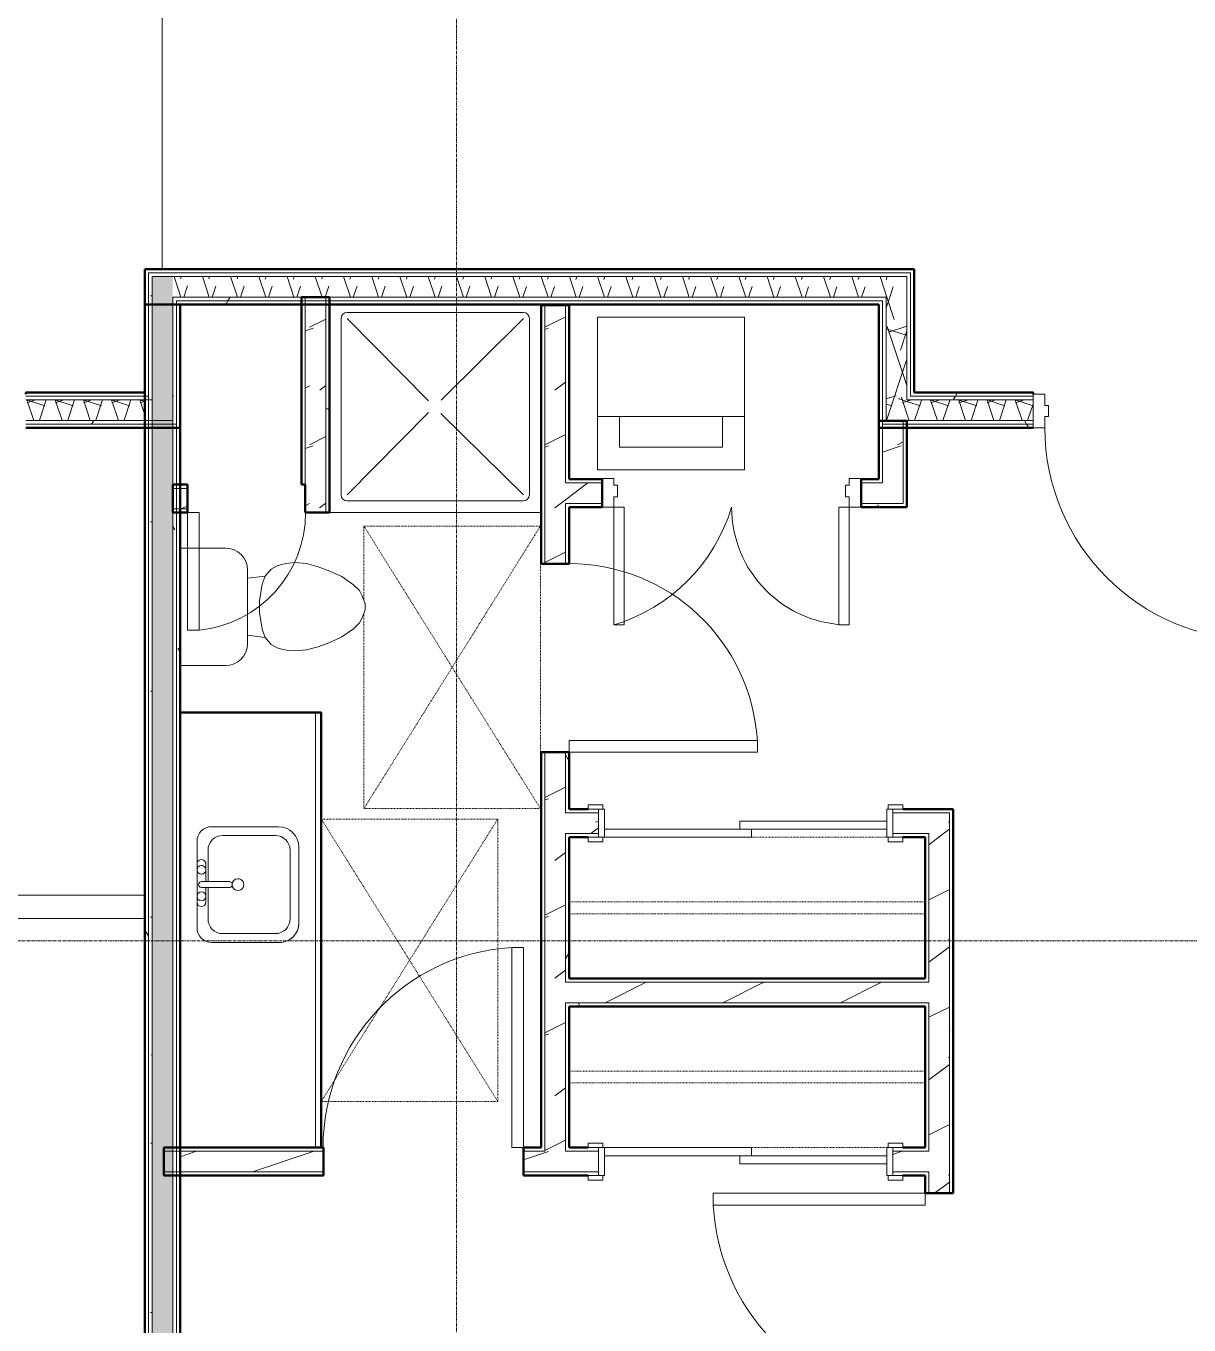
# Model space of a CAD drawing. Extents: x -4294 to -464, y 9706 to 12475.
# Drawn here: x -3227.5 to -3029.8, y 11469.9 to 11690.7 of the extents above; entities that cross this region are included whole.
import ezdxf

# ---------------------------------------------------------------- set-up
doc = ezdxf.new("R2010")
doc.units = 0
doc.linetypes.add('Dash', pattern=[0.25, 0.125, -0.125])
doc.linetypes.add('Grid Line 1_2_', pattern=[0.875, 0.5, -0.125, 0.125, -0.125])
for name, color, linetype, lineweight in [('0-1', 7, 'Continuous', 5), ('0-2', 50, 'Continuous', 13), ('A-DOOR', 31, 'Continuous', 13), ('A-DOOR-1', 7, 'Continuous', 9), ('A-DOOR-2', 90, 'Continuous', 20), ('A-DOOR-5', 31, 'Continuous', 20), ('A-DOOR-6', 31, 'Continuous', 9), ('A-DOOR-FRAM', 31, 'Continuous', 20), ('A-DOOR-FRAM-1', 90, 'Continuous', 20), ('A-FLOR-2', 50, 'Continuous', 13), ('A-GENM-HDLN-1', 7, 'Dash', 9), ('A-WALL', 113, 'Continuous', 13), ('A-WALL-2', 250, 'Continuous', 50), ('A-WALL-3', 50, 'Continuous', 13), ('A-WALL-PATT-1', 7, 'Continuous', 9), ('A-WALL-PATT-2', 8, 'Continuous', 9), ('A-WALL-PATT-5', 111, 'Continuous', 9), ('I-WALL-1', 2, 'Continuous', 50), ('P-SANR-FIXT-1', 7, 'Continuous', 9), ('Q-CASE-1', 250, 'Continuous', 50), ('Q-CASE-2', 7, 'Continuous', 9), ('Q-CASE-HDLN-1', 7, 'Dash', 9), ('S-GRID-1', 1, 'Grid Line 1_2_', 9)]:
    doc.layers.add(name, color=color, linetype=linetype, lineweight=lineweight)
pattern_1 = [(0, (0, 0), (38.4, 9.6), [1.584, -27.216, 1.584, -27.216, -153.6]), (0, (0, 0), (38.4, 9.6), [-57.6, 1.584, -56.016, 1.584, -27.216, -67.2]), (0, (0, 0), (38.4, 9.6), [-144, 1.584, -17.616, 1.584, -46.416]), (120, (14.4, 4.8), (-27.513844, 28.4553755), [1.584, -27.216, 1.584, -27.216, -153.6]), (120, (14.4, 4.8), (-27.513844, 28.4553755), [-57.6, 1.584, -56.016, 1.584, -27.216, -67.2]), (120, (14.4, 4.8), (-27.513844, 28.4553755), [-144, 1.584, -17.616, 1.584, -46.416]), (240, (19.2, 24), (-10.886156, -38.0553755), [1.584, -27.216, 1.584, -27.216, -153.6]), (240, (19.2, 24), (-10.886156, -38.0553755), [-57.6, 1.584, -56.016, 1.584, -27.216, -67.2]), (240, (19.2, 24), (-10.886156, -38.0553755), [-144, 1.584, -17.616, 1.584, -46.416])]
pattern_2 = [(216.87, (7.997, 19.992), (59.9755286, 39.9843071), [9.996, -89.964]), (206.565, (19.992, 13.994), (-19.991807, -19.992219), [22.352, -22.352]), (198.435, (19.992, 3.998), (-39.983821, -19.991955), [12.644, -50.576])]
pattern_3 = [(161.57, (0.6, 0.6), (-4.80033747, -0.00041462), [0, -34.152, 3.792, 0]), (18.43, (-0.6, 0.6), (-4.80033747, 0.00041462), [0, -34.152, 3.792, 0]), (108.43, (0.6, 0.6), (2.39913218, -12.00105099), [11.382, -26.562]), (71.57, (-0.6, 0.6), (2.39913218, 12.00105099), [11.382, -26.562])]

# ---------------------------------------------------------------- blocks, each defined once
blk = doc.blocks.new('Single-Flush - 32_ x 84_-1372862-FLOOR PLAN - 2ND FLOOR')
at = {"layer": 'A-DOOR-1'}
blk.add_arc((16, 2.37), 32.07, 93.5759, 180, dxfattribs=at)
at = {"layer": 'A-DOOR-2'}
for p, q in [((14, 2.37), (14, 34.38)), ((16, 34.38), (14, 34.38)), ((16, 2.37), (16, 34.38)), ((16, 2.37), (14, 2.37))]:
    blk.add_line(p, q, dxfattribs=at)
blk = doc.blocks.new('Single-Flush - 36_ x 84_-1372839-FLOOR PLAN - 2ND FLOOR')
at = {"layer": 'A-DOOR-1'}
blk.add_arc((18, 2.37), 36.07, 93.1789, 180, dxfattribs=at)
at = {"layer": 'A-DOOR-2'}
for p, q in [((16, 2.37), (16, 38.39)), ((18, 38.39), (16, 38.39)), ((18, 2.37), (18, 38.39)), ((18, 2.37), (16, 2.37))]:
    blk.add_line(p, q, dxfattribs=at)
blk = doc.blocks.new('Single-Flush - 34_ x 84_-1372840-FLOOR PLAN - 2ND FLOOR')
at = {"layer": 'A-DOOR-1'}
blk.add_arc((17, 2.37), 34.07, 93.3657, 180, dxfattribs=at)
at = {"layer": 'A-DOOR-2'}
for p, q in [((15, 2.37), (15, 36.38)), ((17, 36.38), (15, 36.38)), ((17, 2.37), (17, 36.38)), ((17, 2.37), (15, 2.37))]:
    blk.add_line(p, q, dxfattribs=at)
blk = doc.blocks.new('FOLDING_SLIDING CLOSET - 48_ x 80_-1372832-FLOOR PLAN - 2ND FLOOR')
at = {"layer": 'A-DOOR-1'}
for p, q in [((-24.25, 3), (-26.75, 3)), ((-26.75, 3), (-26.75, 2.25)), ((-26.75, 2.25), (-24.25, 2.25)), ((-24.25, 2.25), (-24.25, 3)), ((26.75, 3), (24.25, 3)), ((24.25, 3), (24.25, 2.25)), ((24.25, 2.25), (26.75, 2.25)), ((26.75, 2.25), (26.75, 3)), ((-24.25, -2.5), (-26.75, -2.5)), ((-26.75, -2.5), (-26.75, -3.25)), ((-26.75, -3.25), (-24.25, -3.25)), ((-24.25, -3.25), (-24.25, -2.5)), ((26.75, -2.5), (24.25, -2.5)), ((24.25, -2.5), (24.25, -3.25)), ((24.25, -3.25), (26.75, -3.25)), ((26.75, -3.25), (26.75, -2.5))]:
    blk.add_line(p, q, dxfattribs=at)
at = {"layer": 'A-DOOR-2'}
for p, q in [((1, 2.25), (-24, 2.25)), ((-24, 2.25), (-24, 0.87)), ((1, 0.87), (1, 2.25)), ((-24, 0.87), (1, 0.87)), ((24, 0.87), (-1, 0.87)), ((-1, 0.87), (-1, -0.5)), ((24, -0.5), (24, 0.87)), ((-1, -0.5), (24, -0.5))]:
    blk.add_line(p, q, dxfattribs=at)
at = {"layer": 'A-DOOR-FRAM-1'}
for p, q in [((-24, 2.25), (-25, 2.25)), ((-25, 2.25), (-25, -2.5)), ((-24, -2.5), (-24, 2.25)), ((24, 2.25), (24, -2.5)), ((25, 2.25), (24, 2.25)), ((25, -2.5), (25, 2.25)), ((-25, -2.5), (-24, -2.5)), ((24, -2.5), (25, -2.5))]:
    blk.add_line(p, q, dxfattribs=at)
blk = doc.blocks.new('M_Sink Vanity-Square - 500 x 440mm-1372835-FLOOR PLAN - 2ND FLOOR')
at = {"layer": 'P-SANR-FIXT-1'}
for p, q in [((-5.72, 10.23), (7.14, 10.23)), ((-5.72, 10.23), (7.14, 10.23)), ((-9.22, -4.59), (-9.22, 6.73)), ((-9.22, -4.59), (-9.22, 6.73)), ((-5.22, 8.73), (6.46, 8.73)), ((10.46, 6.91), (10.46, -4.59)), ((10.46, 6.91), (10.46, -4.59)), ((-7.72, -2.72), (-7.72, 6.23)), ((8.96, 6.23), (8.96, -2.72)), ((0.12, -6.33), (0.12, -1.59)), ((1.12, -6.33), (1.12, -1.59)), ((0.12, -5.22), (-5.22, -5.22)), ((-2.88, -5.59), (0.12, -5.59)), ((6.46, -5.22), (1.12, -5.22)), ((1.12, -5.59), (3.62, -5.59)), ((7.96, -7.09), (-6.72, -7.09)), ((7.96, -7.09), (-6.72, -7.09)), ((3.62, -7.09), (-2.88, -7.09))]:
    blk.add_line(p, q, dxfattribs=at)
for centre, radius, start, end in [((-5.72, 6.73), 3.5, 90, 180), ((-5.72, 6.73), 3.5, 90, 180), ((7.14, 6.91), 3.32, 0, 90), ((7.14, 6.91), 3.32, 360, 90), ((-5.22, 6.23), 2.5, 90, 180), ((6.46, 6.23), 2.5, 360, 90), ((0.62, -0.13), 1, 360, 180), ((0.62, -0.13), 1, 180, 0), ((0.62, -1.59), 0.5, 360, 180), ((-5.22, -2.72), 2.5, 180, 270), ((6.46, -2.72), 2.5, 270, 360), ((-6.72, -4.59), 2.5, 180, 270), ((-6.72, -4.59), 2.5, 180, 270), ((-2.88, -6.34), 0.75, 90, 270), ((-1.88, -6.34), 0.75, 360, 180), ((-1.88, -6.34), 0.75, 180, 0), ((0.62, -6.33), 0.5, 180, 0), ((2.62, -6.34), 0.75, 0, 180), ((2.62, -6.34), 0.75, 180, 0), ((3.62, -6.34), 0.75, 270, 90), ((7.96, -4.59), 2.5, 270, 0), ((7.96, -4.59), 2.5, 270, 0)]:
    blk.add_arc(centre, radius, start, end, dxfattribs=at)
blk = doc.blocks.new('OD_CW_Base Cabinet - OD_CW_Base Cabinet-1869844-FLOOR PLAN - 2ND FLOOR')
at = {"layer": 'Q-CASE-1'}
for p, q in [((74.66, 0), (74.66, 24)), ((0.74, 0), (74.66, 0))]:
    blk.add_line(p, q, dxfattribs=at)
at = {"layer": 'Q-CASE-2'}
for p, q in [((74.66, 24), (74.66, 1)), ((0.74, 1), (74.66, 1)), ((74.66, 1), (0.74, 1)), ((74.66, 0), (0.74, 0)), ((74.66, 1), (74.66, 0))]:
    blk.add_line(p, q, dxfattribs=at)
blk = doc.blocks.new('Toilet-Domestic-3D - Toilet-Domestic-3D-1352612-FLOOR PLAN - 2ND FLOOR')
at = {"layer": 'P-SANR-FIXT-1'}
for p, q in [((-9.98, 11.75), (-9.98, 19.48)), ((9.98, 19.48), (9.98, 11.75)), ((6.25, 8.02), (-6.25, 8.02)), ((-4.86, 8.02), (-5.21, 5)), ((4.86, 8.02), (5.21, 5)), ((-5.21, 5), (-6.4, 4)), ((-3.84, 5.5), (-5.21, 5)), ((-1, 6), (-3.84, 5.5)), ((1, 6), (-1, 6)), ((3.84, 5.5), (1, 6)), ((5.21, 5), (3.84, 5.5)), ((6.4, 4), (5.21, 5)), ((-6.97, 3), (-7.24, 2)), ((-6.4, 4), (-6.97, 3)), ((6.97, 3), (6.4, 4)), ((7.24, 2), (6.97, 3)), ((-7.41, 1), (-7.5, 0)), ((-7.24, 2), (-7.41, 1)), ((7.41, 1), (7.24, 2)), ((7.5, 0), (7.41, 1)), ((-7.5, 0), (-7.33, -1.99)), ((-7.33, -1.99), (-6.79, -4)), ((6.79, -4), (7.33, -1.99)), ((7.33, -1.99), (7.5, 0)), ((-6.79, -4), (-6.06, -6)), ((6.06, -6), (6.79, -4)), ((-6.06, -6), (-5.13, -8)), ((5.13, -8), (6.06, -6)), ((-5.13, -8), (-3.74, -10)), ((3.74, -10), (5.13, -8)), ((-3.74, -10), (-2.74, -11)), ((-2.74, -11), (-1.87, -11.5)), ((1.87, -11.5), (2.74, -11)), ((2.74, -11), (3.74, -10)), ((-1.87, -11.5), (-0.5, -12)), ((-0.5, -12), (0.5, -12)), ((0.5, -12), (1.87, -11.5))]:
    blk.add_line(p, q, dxfattribs=at)
for centre, start, end in [((-6.25, 11.75), 180, 270), ((6.25, 11.75), 270, 360)]:
    blk.add_arc(centre, 3.73, start, end, dxfattribs=at)
blk = doc.blocks.new('Shower Base-3D - 36_ x 36_-V92-FLOOR PLAN - 2ND FLOOR')
at = {"layer": 'P-SANR-FIXT-1'}
for p, q in [((15, 16), (-15, 16)), ((18, 17.35), (18, 17.29)), ((-16, 15), (-16, -15)), ((-1.13, 0.98), (-15, 15)), ((1.01, 1.11), (15, 15)), ((16, -15), (16, 15)), ((-1.12, -1), (-15, -15)), ((0.97, -1.14), (15, -15)), ((-15, -16), (15, -16)), ((18, -18), (-18, -18))]:
    blk.add_line(p, q, dxfattribs=at)
for centre, start, end in [((-15, 15), 90, 180), ((15, 15), 360, 90), ((-15, -15), 180, 270), ((15, -15), 270, 0)]:
    blk.add_arc(centre, 1, start, end, dxfattribs=at)
blk = doc.blocks.new('OD_CW_Closet - OD_CW_Closet-V61-FLOOR PLAN - 2ND FLOOR')
at = {"layer": 'Q-CASE-HDLN-1'}
for p, q in [((0.74, -24), (0.74, 0)), ((0.74, 0), (61.26, 0)), ((61.26, 0), (61.26, -24)), ((0.74, -11), (61.26, -11)), ((0.74, -13), (61.26, -13)), ((4.5, -24), (0.74, -24)), ((30.25, -24), (7.25, -24)), ((61.26, -24), (58, -24))]:
    blk.add_line(p, q, dxfattribs=at)
blk = doc.blocks.new('ADA Clearances - 30_x48_-V62-FLOOR PLAN - 2ND FLOOR')
at = {"layer": 'A-GENM-HDLN-1'}
for p, q in [((15, 24), (-15, -24)), ((-15, 24), (15, -24)), ((-15, -24), (-15, 24)), ((-15, 24), (15, 24)), ((15, 24), (15, -9.18)), ((15, -11.42), (15, -24)), ((15, -24), (-15, -24))]:
    blk.add_line(p, q, dxfattribs=at)
blk = doc.blocks.new('ADA Clearances - 30_x48_-V63-FLOOR PLAN - 2ND FLOOR')
at = {"layer": 'A-GENM-HDLN-1'}
for p, q in [((15, 24), (-15, -24)), ((-15, 24), (15, -24)), ((-15, -24), (-15, 24)), ((-15, 24), (15, 24)), ((15, -24), (-15, -24))]:
    blk.add_line(p, q, dxfattribs=at)
blk = doc.blocks.new('Single-Flush - CLOSET-1720159-FLOOR PLAN - 2ND FLOOR')
at = {"layer": 'A-DOOR-1'}
blk.add_arc((10, 2.37), 20.07, 95.7201, 180, dxfattribs=at)
at = {"layer": 'A-DOOR-2'}
for p, q in [((8, 2.37), (8, 22.34)), ((10, 22.34), (8, 22.34)), ((10, 2.37), (10, 22.34)), ((10, 2.37), (8, 2.37))]:
    blk.add_line(p, q, dxfattribs=at)
blk = doc.blocks.new('OD_CW_Closet - OD_CW_Closet-V64-FLOOR PLAN - 2ND FLOOR')
at = {"layer": 'Q-CASE-HDLN-1'}
for p, q in [((0.74, -24), (0.74, 0)), ((0.74, 0), (4.5, 0)), ((7.25, 0), (30.25, 0)), ((58, 0), (61.26, 0)), ((61.26, 0), (61.26, -24)), ((0.74, -11), (61.26, -11)), ((0.74, -13), (61.26, -13)), ((61.26, -24), (0.74, -24))]:
    blk.add_line(p, q, dxfattribs=at)
blk = doc.blocks.new('FOLDING_SLIDING CLOSET - 48_ x 80_-1372841-FLOOR PLAN - 2ND FLOOR')
at = {"layer": 'A-DOOR-1'}
for p, q in [((-26.75, 3.25), (-24.25, 3.25)), ((-26.75, 2.5), (-26.75, 3.25)), ((-24.25, 2.5), (-26.75, 2.5)), ((-24.25, 3.25), (-24.25, 2.5)), ((24.25, 3.25), (26.75, 3.25)), ((24.25, 2.5), (24.25, 3.25)), ((26.75, 2.5), (24.25, 2.5)), ((26.75, 3.25), (26.75, 2.5)), ((-26.75, -2.25), (-24.25, -2.25)), ((-26.75, -3), (-26.75, -2.25)), ((-24.25, -3), (-26.75, -3)), ((-24.25, -2.25), (-24.25, -3)), ((24.25, -2.25), (26.75, -2.25)), ((24.25, -3), (24.25, -2.25)), ((26.75, -3), (24.25, -3)), ((26.75, -2.25), (26.75, -3))]:
    blk.add_line(p, q, dxfattribs=at)
at = {"layer": 'A-DOOR-2'}
for p, q in [((-1, 0.5), (24, 0.5)), ((-1, -0.88), (-1, 0.5)), ((24, 0.5), (24, -0.88)), ((-24, -0.88), (1, -0.88)), ((-24, -2.25), (-24, -0.88)), ((24, -0.88), (-1, -0.88)), ((1, -0.88), (1, -2.25)), ((1, -2.25), (-24, -2.25))]:
    blk.add_line(p, q, dxfattribs=at)
at = {"layer": 'A-DOOR-FRAM-1'}
for p, q in [((-25, 2.5), (-24, 2.5)), ((-25, -2.25), (-25, 2.5)), ((-24, 2.5), (-24, -2.25)), ((24, 2.5), (25, 2.5)), ((24, -2.25), (24, 2.5)), ((25, 2.5), (25, -2.25)), ((-24, -2.25), (-25, -2.25)), ((25, -2.25), (24, -2.25))]:
    blk.add_line(p, q, dxfattribs=at)
blk = doc.blocks.new('Stacked Washer and Dryer - 26_x25_ - Private-1372850-FLOOR PLAN - 2ND FLOOR')
at = {"layer": 'P-SANR-FIXT-1'}
for p, q in [((0, 12.5), (26, 12.5)), ((0, 12.5), (0, -12.5)), ((16.90625, -12.5), (16.90625, 12.5)), ((26, 12.5), (26, -12.5)), ((22.09375, 8.75), (16.90625, 8.75)), ((22.09375, -8.75), (22.09375, 8.75)), ((16.90625, -8.75), (22.09375, -8.75)), ((26, -12.5), (0, -12.5))]:
    blk.add_line(p, q, dxfattribs=at)
blk = doc.blocks.new('Flush-Double-Door-Adj_swing-w_handle_2100 - 1_-8_ x 7_-0_-2080036-FLOOR PLAN - 2ND FLOOR')
at = {"layer": 'A-DOOR-1'}
for p, q in [((-20, 22.375), (-18.25, 22.375)), ((-20, 2.375), (-20, 22.375)), ((-18.25, 22.375), (-18.25, 2.375)), ((18.25, 22.375), (18.25, 2.375)), ((20, 22.375), (18.25, 22.375)), ((20, 2.375), (20, 22.375)), ((-20, 2.375), (-22, 2.375)), ((-22, 2.375), (-22, -2.5)), ((-18.25, 2.375), (-20, 2.375)), ((-20, 0.625), (-20, 2.375)), ((18.25, 2.375), (20, 2.375)), ((22, 2.375), (20, 2.375)), ((20, 2.375), (20, 0.625)), ((22, -2.5), (22, 2.375)), ((-19.375, 0.625), (-20, 0.625)), ((-19.375, -1.375), (-19.375, 0.625)), ((20, 0.625), (19.375, 0.625)), ((19.375, 0.625), (19.375, -1.375)), ((-20, -1.375), (-19.375, -1.375)), ((-20, -2.5), (-20, -1.375)), ((19.375, -1.375), (20, -1.375)), ((20, -1.375), (20, -2.5)), ((-22, -2.5), (-20, -2.5)), ((20, -2.5), (22, -2.5))]:
    blk.add_line(p, q, dxfattribs=at)
for centre, radius, start, end in [((-20, 2.375), 20, 360, 90), ((28.686, -6.311), 29.972, 106.84609, 163.15391)]:
    blk.add_arc(centre, radius, start, end, dxfattribs=at)
at = {"layer": 'A-DOOR-2'}
for p, q in [((-20, 22.375), (-20, 2.375)), ((-18.25, 22.375), (-20, 22.375)), ((-18.25, 2.375), (-18.25, 22.375)), ((20, 22.375), (18.25, 22.375)), ((18.25, 22.375), (18.25, 2.375)), ((20, 2.375), (20, 22.375)), ((-20, 2.375), (-18.25, 2.375)), ((18.25, 2.375), (20, 2.375))]:
    blk.add_line(p, q, dxfattribs=at)
blk = doc.blocks.new('CTR - 1st Phase - Unit Layouts_rvt-1-FLOOR PLAN - 2ND FLOOR')
at = {"layer": 'A-WALL-PATT-1'}
h = blk.add_hatch(dxfattribs=at)
h.set_pattern_fill('FP_1', color=256, style=0, pattern_type=2)
h.set_pattern_definition(pattern_1)
h.paths.add_polyline_path([(-3175.95, 11607.99), (-3175.95, 11643.34), (-3176.57, 11643.34), (-3176.57, 11607.99)], flags=0)
h = blk.add_hatch(dxfattribs=at)
h.set_pattern_fill('FP_1', color=256, style=0, pattern_type=2)
h.set_pattern_definition(pattern_1)
h.paths.add_polyline_path([(-3139.95, 11500.06), (-3139.32, 11500.06), (-3139.32, 11567.26), (-3139.95, 11567.26), (-3139.95, 11524.69)], flags=0)
h.paths.add_polyline_path([(-3139.95, 11599.26), (-3139.32, 11599.26), (-3139.32, 11643.27), (-3139.95, 11643.27), (-3139.95, 11609.52)], flags=0)
h = blk.add_hatch(dxfattribs=at)
h.set_pattern_fill('FP_1', color=256, style=0, pattern_type=2)
h.set_pattern_definition(pattern_1)
h.paths.add_polyline_path([(-3135.82, 11500.06), (-3135.2, 11500.06), (-3135.2, 11524.69), (-3135.82, 11524.69), (-3135.82, 11524.06)], flags=0)
h.paths.add_polyline_path([(-3135.2, 11528.19), (-3135.2, 11553.44), (-3135.82, 11553.44), (-3135.82, 11528.19), (-3135.33, 11528.19)], flags=0)
h.paths.add_polyline_path([(-3135.2, 11556.94), (-3135.2, 11567.26), (-3135.82, 11567.26), (-3135.82, 11556.94)], flags=0)
h.paths.add_polyline_path([(-3135.82, 11599.26), (-3135.2, 11599.26), (-3135.2, 11609.52), (-3135.82, 11609.52)], flags=0)
h.paths.add_polyline_path([(-3135.82, 11613.02), (-3135.2, 11613.02), (-3135.2, 11643.27), (-3135.82, 11643.27), (-3135.82, 11615.23)], flags=0)
h = blk.add_hatch(dxfattribs=at)
h.set_pattern_fill('FP_1', color=256, style=0, pattern_type=2)
h.set_pattern_definition(pattern_1)
h.paths.add_polyline_path([(-3135.2, 11608.9), (-3129.57, 11608.9), (-3129.57, 11609.52), (-3135.2, 11609.52)], flags=0)
h.paths.add_polyline_path([(-3077.77, 11608.9), (-3077.77, 11609.52), (-3085.57, 11609.52), (-3085.57, 11608.9), (-3078.4, 11608.9)], flags=0)
h = blk.add_hatch(dxfattribs=at)
h.set_pattern_fill('FP_1', color=256, style=0, pattern_type=2)
h.set_pattern_definition(pattern_1)
h.paths.add_polyline_path([(-3070.55, 11255.64), (-3069.92, 11255.64), (-3069.92, 11456.31), (-3070.55, 11456.31), (-3070.55, 11270.99)], flags=0)
h.paths.add_polyline_path([(-3070.55, 11492.31), (-3069.92, 11492.31), (-3069.92, 11556.94), (-3070.55, 11556.94), (-3070.55, 11524.69)], flags=0)
h = blk.add_hatch(dxfattribs=at)
h.set_pattern_fill('FP_1', color=256, style=0, pattern_type=2)
h.set_pattern_definition(pattern_1)
h.paths.add_polyline_path([(-3074.67, 11255.64), (-3074.05, 11255.64), (-3074.05, 11456.31), (-3074.67, 11456.31), (-3074.67, 11279.25)], flags=0)
h.paths.add_polyline_path([(-3074.67, 11492.31), (-3074.05, 11492.31), (-3074.05, 11495.94), (-3074.67, 11495.94), (-3074.67, 11495.31)], flags=0)
h.paths.add_polyline_path([(-3074.67, 11499.44), (-3074.05, 11499.44), (-3074.05, 11524.69), (-3074.67, 11524.69), (-3074.67, 11500.06)], flags=0)
h.paths.add_polyline_path([(-3074.05, 11528.19), (-3074.05, 11552.81), (-3074.67, 11552.81), (-3074.67, 11528.19)], flags=0)
h = blk.add_hatch(dxfattribs=at)
h.set_pattern_fill('FP_1', color=256, style=0, pattern_type=2)
h.set_pattern_definition(pattern_1)
h.paths.add_polyline_path([(-3118.99, 11524.06), (-3074.67, 11524.06), (-3074.67, 11524.69), (-3135.2, 11524.69), (-3135.2, 11524.06), (-3130.19, 11524.06)], flags=0)
at = {"layer": 'A-WALL-PATT-2'}
h = blk.add_hatch(dxfattribs=at)
h.set_pattern_fill('FP_2', color=256, style=0, pattern_type=2)
h.set_pattern_definition(pattern_2)
h.paths.add_polyline_path([(-3176.57, 11607.99), (-3176.57, 11644.59), (-3180.07, 11644.59), (-3180.07, 11607.99)], flags=0)
h = blk.add_hatch(dxfattribs=at)
h.set_pattern_fill('FP_2', color=256, style=0, pattern_type=2)
h.set_pattern_definition(pattern_2)
h.paths.add_polyline_path([(-3135.84, 11499.44), (-3135.82, 11499.44), (-3135.82, 11567.26), (-3139.32, 11567.26), (-3139.32, 11499.44)], flags=0)
h.paths.add_polyline_path([(-3139.32, 11599.26), (-3135.82, 11599.26), (-3135.82, 11643.27), (-3139.32, 11643.27), (-3139.32, 11615.23)], flags=0)
h = blk.add_hatch(dxfattribs=at)
h.set_pattern_fill('FP_2', color=256, style=0, pattern_type=2)
h.set_pattern_definition(pattern_2)
h.paths.add_polyline_path([(-3078.44, 11613.02), (-3078.4, 11613.02), (-3078.4, 11623.57), (-3081.9, 11623.57), (-3081.9, 11613.02)], flags=0)
h = blk.add_hatch(dxfattribs=at)
h.set_pattern_fill('FP_2', color=256, style=0, pattern_type=2)
h.set_pattern_definition(pattern_2)
h.paths.add_polyline_path([(-3078.4, 11609.52), (-3078.4, 11613.02), (-3085.57, 11613.02), (-3085.57, 11609.52), (-3081.9, 11609.52)], flags=0)
h.paths.add_polyline_path([(-3135.2, 11609.52), (-3129.57, 11609.52), (-3129.57, 11613.02), (-3135.82, 11613.02), (-3135.82, 11609.52)], flags=0)
h = blk.add_hatch(dxfattribs=at)
h.set_pattern_fill('FP_2', color=256, style=0, pattern_type=2)
h.set_pattern_definition(pattern_2)
h.paths.add_polyline_path([(-3201.32, 11608.61), (-3200.07, 11608.61), (-3200.07, 11612.11), (-3201.32, 11612.11), (-3201.32, 11609.69)], flags=0)
h = blk.add_hatch(dxfattribs=at)
h.set_pattern_fill('FP_2', color=256, style=0, pattern_type=2)
h.set_pattern_definition(pattern_2)
h.paths.add_polyline_path([(-3080.19, 11553.44), (-3070.55, 11553.44), (-3070.55, 11556.94), (-3080.19, 11556.94)], flags=0)
h.paths.add_polyline_path([(-3130.19, 11553.44), (-3130.19, 11556.94), (-3135.82, 11556.94), (-3135.82, 11553.44), (-3135.2, 11553.44)], flags=0)
h = blk.add_hatch(dxfattribs=at)
h.set_pattern_fill('FP_2', color=256, style=0, pattern_type=2)
h.set_pattern_definition(pattern_2)
h.paths.add_polyline_path([(-3070.55, 11255.64), (-3070.55, 11456.31), (-3074.05, 11456.31), (-3074.05, 11255.64)], flags=0)
h.paths.add_polyline_path([(-3074.05, 11492.31), (-3070.55, 11492.31), (-3070.55, 11553.44), (-3074.05, 11553.44), (-3074.05, 11495.94)], flags=0)
h = blk.add_hatch(dxfattribs=at)
h.set_pattern_fill('FP_2', color=256, style=0, pattern_type=2)
h.set_pattern_definition(pattern_2)
h.paths.add_polyline_path([(-3135.2, 11524.69), (-3074.05, 11524.69), (-3074.05, 11528.19), (-3135.82, 11528.19), (-3135.82, 11524.69), (-3135.51, 11524.69)], flags=0)
h = blk.add_hatch(dxfattribs=at)
h.set_pattern_fill('FP_2', color=256, style=0, pattern_type=2)
h.set_pattern_definition(pattern_2)
h.paths.add_polyline_path([(-3201.32, 11495.94), (-3176.95, 11495.94), (-3176.95, 11499.44), (-3201.32, 11499.44), (-3201.32, 11499.08)], flags=0)
h.paths.add_polyline_path([(-3142.95, 11495.94), (-3130.19, 11495.94), (-3130.19, 11499.44), (-3142.95, 11499.44)], flags=0)
h.paths.add_polyline_path([(-3074.05, 11495.94), (-3074.05, 11499.44), (-3080.19, 11499.44), (-3080.19, 11495.94), (-3074.67, 11495.94)], flags=0)
at = {"layer": 'A-WALL-2'}
for p, q in [((-3180.7, 11644.59), (-3180.7, 11612.74)), ((-3175.95, 11644.59), (-3180.7, 11644.59)), ((-3175.95, 11607.99), (-3175.95, 11644.59)), ((-3139.95, 11643.27), (-3139.95, 11599.26)), ((-3135.2, 11643.27), (-3139.95, 11643.27)), ((-3135.2, 11613.65), (-3135.2, 11643.27)), ((-3082.52, 11623.57), (-3082.52, 11613.65)), ((-3077.77, 11623.57), (-3082.52, 11623.57)), ((-3077.77, 11613.65), (-3077.77, 11623.57)), ((-3129.57, 11613.65), (-3135.2, 11613.65)), ((-3129.57, 11608.9), (-3129.57, 11613.65)), ((-3082.52, 11613.65), (-3085.57, 11613.65)), ((-3085.57, 11613.65), (-3085.57, 11608.9)), ((-3077.77, 11609.52), (-3077.77, 11613.65)), ((-3200.07, 11612.74), (-3202.57, 11612.74)), ((-3202.57, 11612.74), (-3202.57, 11607.99)), ((-3200.07, 11607.99), (-3200.07, 11612.74)), ((-3180.7, 11612.74), (-3180.07, 11612.74)), ((-3180.07, 11612.74), (-3180.07, 11607.99)), ((-3135.2, 11599.26), (-3135.2, 11608.9)), ((-3135.2, 11608.9), (-3129.57, 11608.9)), ((-3085.57, 11608.9), (-3077.77, 11608.9)), ((-3077.77, 11608.9), (-3077.77, 11609.52)), ((-3202.57, 11607.99), (-3200.07, 11607.99)), ((-3180.07, 11607.99), (-3175.95, 11607.99)), ((-3139.95, 11599.26), (-3135.2, 11599.26)), ((-3139.95, 11567.26), (-3139.95, 11500.06)), ((-3135.2, 11567.26), (-3139.95, 11567.26)), ((-3135.2, 11557.56), (-3135.2, 11567.26)), ((-3131.94, 11557.56), (-3135.2, 11557.56)), ((-3069.92, 11557.56), (-3078.44, 11557.56)), ((-3069.92, 11556.94), (-3069.92, 11557.56)), ((-3069.92, 11552.81), (-3069.92, 11556.94)), ((-3135.2, 11552.81), (-3131.94, 11552.81)), ((-3135.2, 11528.81), (-3135.2, 11552.81)), ((-3078.44, 11552.81), (-3074.67, 11552.81)), ((-3074.67, 11552.81), (-3074.67, 11528.81)), ((-3069.92, 11492.31), (-3069.92, 11552.81)), ((-3074.67, 11528.81), (-3135.2, 11528.81)), ((-3135.2, 11500.06), (-3135.2, 11524.06)), ((-3135.2, 11524.06), (-3074.67, 11524.06)), ((-3074.67, 11524.06), (-3074.67, 11500.06)), ((-3176.95, 11500.06), (-3204.11, 11500.06)), ((-3204.11, 11500.06), (-3204.11, 11495.31)), ((-3176.95, 11495.31), (-3176.95, 11500.06)), ((-3139.95, 11500.06), (-3142.95, 11500.06)), ((-3142.95, 11500.06), (-3142.95, 11495.31)), ((-3131.94, 11500.06), (-3135.2, 11500.06)), ((-3074.67, 11500.06), (-3078.44, 11500.06)), ((-3204.11, 11495.31), (-3176.95, 11495.31)), ((-3142.95, 11495.31), (-3131.94, 11495.31)), ((-3078.44, 11495.31), (-3074.67, 11495.31)), ((-3074.67, 11495.31), (-3074.67, 11492.31)), ((-3074.67, 11492.31), (-3069.92, 11492.31))]:
    blk.add_line(p, q, dxfattribs=at)
at = {"layer": 'A-WALL-3'}
for p, q in [((-3180.07, 11612.74), (-3180.07, 11644.59)), ((-3176.57, 11607.99), (-3176.57, 11644.59)), ((-3139.32, 11599.26), (-3139.32, 11643.27)), ((-3135.82, 11613.02), (-3135.82, 11643.27)), ((-3081.9, 11613.65), (-3081.9, 11623.57)), ((-3078.4, 11613.65), (-3078.4, 11623.57)), ((-3135.2, 11613.02), (-3135.82, 11613.02)), ((-3129.57, 11613.02), (-3135.2, 11613.02)), ((-3081.9, 11613.02), (-3085.57, 11613.02)), ((-3081.9, 11613.65), (-3081.9, 11613.02)), ((-3078.4, 11613.65), (-3078.4, 11613.02)), ((-3078.4, 11613.02), (-3078.4, 11609.52)), ((-3200.07, 11612.11), (-3202.57, 11612.11)), ((-3200.07, 11608.61), (-3202.57, 11608.61)), ((-3135.82, 11599.26), (-3135.82, 11609.52)), ((-3135.2, 11609.52), (-3135.82, 11609.52)), ((-3129.57, 11609.52), (-3135.2, 11609.52)), ((-3078.4, 11609.52), (-3085.57, 11609.52)), ((-3139.32, 11500.06), (-3139.32, 11567.26)), ((-3135.82, 11556.94), (-3135.82, 11567.26)), ((-3135.2, 11556.94), (-3135.82, 11556.94)), ((-3130.19, 11556.94), (-3135.2, 11556.94)), ((-3070.55, 11556.94), (-3080.19, 11556.94)), ((-3070.55, 11556.94), (-3070.55, 11553.44)), ((-3135.2, 11553.44), (-3135.82, 11553.44)), ((-3135.82, 11528.19), (-3135.82, 11553.44)), ((-3130.19, 11553.44), (-3135.2, 11553.44)), ((-3074.05, 11553.44), (-3080.19, 11553.44)), ((-3074.05, 11553.44), (-3074.05, 11552.81)), ((-3070.55, 11553.44), (-3070.55, 11552.81)), ((-3074.05, 11552.81), (-3074.05, 11528.19)), ((-3070.55, 11552.81), (-3070.55, 11492.31)), ((-3135.2, 11528.19), (-3135.82, 11528.19)), ((-3135.2, 11528.19), (-3074.67, 11528.19)), ((-3074.67, 11528.19), (-3074.05, 11528.19)), ((-3135.82, 11500.06), (-3135.82, 11524.69)), ((-3135.2, 11524.69), (-3135.82, 11524.69)), ((-3135.2, 11524.69), (-3074.67, 11524.69)), ((-3074.67, 11524.69), (-3074.05, 11524.69)), ((-3074.05, 11524.69), (-3074.05, 11499.44)), ((-3204.11, 11499.44), (-3176.95, 11499.44)), ((-3142.95, 11499.44), (-3139.32, 11499.44)), ((-3139.32, 11499.44), (-3139.32, 11500.06)), ((-3135.82, 11499.44), (-3135.82, 11500.06)), ((-3135.82, 11499.44), (-3130.19, 11499.44)), ((-3080.19, 11499.44), (-3074.67, 11499.44)), ((-3074.67, 11499.44), (-3074.05, 11499.44)), ((-3204.11, 11495.94), (-3176.95, 11495.94)), ((-3142.95, 11495.94), (-3130.19, 11495.94)), ((-3080.19, 11495.94), (-3074.67, 11495.94)), ((-3074.67, 11495.94), (-3074.05, 11495.94)), ((-3074.05, 11495.94), (-3074.05, 11492.31))]:
    blk.add_line(p, q, dxfattribs=at)
at = {"layer": '0-2'}
for name, p in [('Shower Base-3D - 36_ x 36_-V92-FLOOR PLAN - 2ND FLOOR', (-3157.95, 11625.99)), ('FOLDING_SLIDING CLOSET - 48_ x 80_-1372841-FLOOR PLAN - 2ND FLOOR', (-3105.19, 11555.06)), ('Single-Flush - 34_ x 84_-1372840-FLOOR PLAN - 2ND FLOOR', (-3159.95, 11497.69)), ('FOLDING_SLIDING CLOSET - 48_ x 80_-1372832-FLOOR PLAN - 2ND FLOOR', (-3105.19, 11497.81))]:
    blk.add_blockref(name, p, dxfattribs=at)
for name, p, rotation in [('Stacked Washer and Dryer - 26_x25_ - Private-1372850-FLOOR PLAN - 2ND FLOOR', (-3117.87, 11641.23), 269.9999999999844), ('Flush-Double-Door-Adj_swing-w_handle_2100 - 1_-8_ x 7_-0_-2080036-FLOOR PLAN - 2ND FLOOR', (-3107.57, 11611.27), 180), ('Single-Flush - CLOSET-1720159-FLOOR PLAN - 2ND FLOOR', (-3190.07, 11610.36), 180), ('ADA Clearances - 30_x48_-V62-FLOOR PLAN - 2ND FLOOR', (-3155.07, 11581.69), 180), ('Toilet-Domestic-3D - Toilet-Domestic-3D-1352612-FLOOR PLAN - 2ND FLOOR', (-3181.85, 11591.99), 90.00000000000053), ('Single-Flush - 32_ x 84_-1372862-FLOOR PLAN - 2ND FLOOR', (-3137.57, 11583.26), 270.0000000000074), ('OD_CW_Base Cabinet - OD_CW_Base Cabinet-1869844-FLOOR PLAN - 2ND FLOOR', (-3177.32, 11499.33), 89.99999999999925), ('ADA Clearances - 30_x48_-V63-FLOOR PLAN - 2ND FLOOR', (-3162.32, 11531.91), 180), ('M_Sink Vanity-Square - 500 x 440mm-1372835-FLOOR PLAN - 2ND FLOOR', (-3191.36, 11545.39), 269.9999999999997), ('OD_CW_Closet - OD_CW_Closet-V61-FLOOR PLAN - 2ND FLOOR', (-3073.94, 11528.81), 180), ('OD_CW_Closet - OD_CW_Closet-V64-FLOOR PLAN - 2ND FLOOR', (-3073.94, 11500.06), 180), ('Single-Flush - 36_ x 84_-1372839-FLOOR PLAN - 2ND FLOOR', (-3072.3, 11474.31), 90.00000000000296)]:
    blk.add_blockref(name, p, dxfattribs=dict(at, rotation=rotation))
blk = doc.blocks.new('CTR - 1st Phase - Shell_rvt-1-FLOOR PLAN - 2ND FLOOR')
at = {"layer": 'A-FLOR-2'}
for p, q in [((-3204.37, 11716.64), (-3204.37, 11649.34)), ((-3204.37, 11649.34), (-3204.37, 11716.64)), ((-3266.58, 11542.99), (-3207.32, 11542.99)), ((-3207.32, 11538.99), (-3266.3, 11538.99))]:
    blk.add_line(p, q, dxfattribs=at)
at = {"layer": 'S-GRID-1'}
for p, q in [((-3154.32, 9836.18), (-3154.32, 12413.74)), ((-464.45, 11535.19), (-4232.19, 11535.19))]:
    blk.add_line(p, q, dxfattribs=at)
blk = doc.blocks.new('HOLLOW METAL - UNIT DOOR-1960771-FLOOR PLAN - 2ND FLOOR')
at = {"layer": 'A-DOOR-5'}
for p, q in [((16.25, -3.25), (18, -3.25)), ((16.25, -39.25), (16.25, -3.25)), ((18, -3.25), (18, -39.25)), ((18, -39.25), (16.25, -39.25))]:
    blk.add_line(p, q, dxfattribs=at)
at = {"layer": 'A-DOOR-6'}
blk.add_arc((18, -3.25), 36, 180, 270, dxfattribs=at)
at = {"layer": 'A-DOOR-FRAM'}
for p, q in [((-20, 2.5), (-18, 2.5)), ((-20, -3.25), (-20, 2.5)), ((-18, 2.5), (-18, 0.5625)), ((18, 2.5), (20, 2.5)), ((18, 0.5625), (18, 2.5)), ((20, 2.5), (20, -3.25)), ((-18, 0.5625), (-17.375, 0.5625)), ((-17.375, 0.5625), (-17.375, -1.3125)), ((17.375, 0.5625), (18, 0.5625)), ((17.375, -1.3125), (17.375, 0.5625)), ((-18, -1.3125), (-18, -3.25)), ((-17.375, -1.3125), (-18, -1.3125)), ((18, -1.3125), (17.375, -1.3125)), ((18, -3.25), (18, -1.3125)), ((-18, -3.25), (-20, -3.25)), ((20, -3.25), (18, -3.25))]:
    blk.add_line(p, q, dxfattribs=at)

msp = doc.modelspace()

# ---------------------------------------------------------------- hatches: boundary and pattern name
at = {"layer": 'A-WALL-PATT-5'}
h = msp.add_hatch(dxfattribs=at)
h.set_pattern_fill('FP_1', color=256, style=0, pattern_type=2)
h.set_pattern_definition(pattern_1)
h.paths.add_polyline_path([(-3207.3237, 11255.6394), (-3206.6987, 11255.6394), (-3206.6987, 11649.3394), (-3207.3237, 11649.3394), (-3207.3237, 11263.1224)], flags=0)
h = msp.add_hatch(dxfattribs=at)
h.set_pattern_fill('FP_1', color=256, style=0, pattern_type=2)
h.set_pattern_definition(pattern_1)
h.paths.add_polyline_path([(-3202.5737, 11648.7144), (-3076.5237, 11648.7144), (-3076.5237, 11649.3394), (-3206.6987, 11649.3394), (-3206.6987, 11648.7144), (-3204.3737, 11648.7144)], flags=0)
h = msp.add_hatch(dxfattribs=at)
h.set_pattern_fill('FP_1', color=256, style=0, pattern_type=2)
h.set_pattern_definition(pattern_1)
h.paths.add_polyline_path([(-3206.6987, 11255.6394), (-3206.0737, 11255.6394), (-3206.0737, 11648.7144), (-3206.6987, 11648.7144), (-3206.6987, 11263.1224)], flags=0)
h = msp.add_hatch(dxfattribs=at)
h.set_pattern_fill('FP_41', color=256, style=0, pattern_type=2)
h.set_pattern_definition(pattern_3)
h.paths.add_polyline_path([(-3206.0737, 11255.2644), (-3202.5737, 11255.2644), (-3202.5737, 11648.0894), (-3206.0737, 11648.0894), (-3206.0737, 11263.1224)], flags=0)
h = msp.add_hatch(dxfattribs=at)
h.set_pattern_fill('FP_41', color=256, style=0, pattern_type=2)
h.set_pattern_definition(pattern_3)
h.paths.add_polyline_path([(-3201.9487, 11644.5894), (-3077.7737, 11644.5894), (-3077.7737, 11648.0894), (-3202.5737, 11648.0894), (-3202.5737, 11644.5894)], flags=0)
h = msp.add_hatch(dxfattribs=at)
h.set_pattern_fill('FP_1', color=256, style=0, pattern_type=2)
h.set_pattern_definition(pattern_1)
h.paths.add_polyline_path([(-3202.5737, 11255.6394), (-3201.9487, 11255.6394), (-3201.9487, 11644.5894), (-3202.5737, 11644.5894), (-3202.5737, 11263.1224)], flags=0)
h = msp.add_hatch(dxfattribs=at)
h.set_pattern_fill('FP_1', color=256, style=0, pattern_type=2)
h.set_pattern_definition(pattern_1)
h.paths.add_polyline_path([(-3201.9487, 11643.9644), (-3180.0737, 11643.9644), (-3180.0737, 11644.5894), (-3201.9487, 11644.5894)], flags=0)
h.paths.add_polyline_path([(-3176.5737, 11643.9644), (-3081.2737, 11643.9644), (-3081.2737, 11644.5894), (-3176.5737, 11644.5894), (-3176.5737, 11644.4599)], flags=0)
h = msp.add_hatch(dxfattribs=at)
h.set_pattern_fill('FP_1', color=256, style=0, pattern_type=2)
h.set_pattern_definition(pattern_1)
h.paths.add_polyline_path([(-3201.9481, 11255.6394), (-3201.3237, 11255.6394), (-3201.3237, 11643.9644), (-3201.9487, 11643.9644), (-3201.9487, 11255.6394)], flags=0)
h = msp.add_hatch(dxfattribs=at)
h.set_pattern_fill('FP_1', color=256, style=0, pattern_type=2)
h.set_pattern_definition(pattern_1)
h.paths.add_polyline_path([(-3201.3237, 11643.3394), (-3180.0737, 11643.3394), (-3180.0737, 11643.9644), (-3201.3237, 11643.9644)], flags=0)
h.paths.add_polyline_path([(-3176.5737, 11643.3394), (-3081.8987, 11643.3394), (-3081.8987, 11643.9644), (-3176.5737, 11643.9644), (-3176.5737, 11643.8342)], flags=0)
h = msp.add_hatch(dxfattribs=at)
h.set_pattern_fill('FP_41', color=256, style=0, pattern_type=2)
h.set_pattern_definition(pattern_3)
h.paths.add_polyline_path([(-3081.2737, 11623.6394), (-3077.7737, 11623.6394), (-3077.7737, 11644.5894), (-3081.2737, 11644.5894), (-3081.2737, 11627.1394)], flags=0)
h = msp.add_hatch(dxfattribs=at)
h.set_pattern_fill('FP_1', color=256, style=0, pattern_type=2)
h.set_pattern_definition(pattern_1)
h.paths.add_polyline_path([(-3015.3237, 11627.7644), (-3015.3237, 11628.3894), (-3016.3237, 11628.3894), (-3016.3237, 11627.7644)], flags=0)
h.paths.add_polyline_path([(-3063.8642, 11627.7644), (-3056.3237, 11627.7644), (-3056.3237, 11628.3894), (-3076.5237, 11628.3894), (-3076.5237, 11627.7644)], flags=0)
h = msp.add_hatch(dxfattribs=at)
h.set_pattern_fill('FP_41', color=256, style=0, pattern_type=2)
h.set_pattern_definition(pattern_3)
h.paths.add_polyline_path([(-3207.3237, 11623.6394), (-3207.3237, 11627.1394), (-3227.5237, 11627.1394), (-3227.5237, 11623.6394), (-3215.47, 11623.6394)], flags=0)
h.paths.add_polyline_path([(-3267.5237, 11623.6394), (-3267.5237, 11627.1394), (-3269.7737, 11627.1394), (-3269.7737, 11623.6394), (-3268.5237, 11623.6394)], flags=0)
h = msp.add_hatch(dxfattribs=at)
h.set_pattern_fill('FP_41', color=256, style=0, pattern_type=2)
h.set_pattern_definition(pattern_3)
h.paths.add_polyline_path([(-3077.7737, 11623.6394), (-3056.3237, 11623.6394), (-3056.3237, 11627.1394), (-3077.7737, 11627.1007)], flags=0)
h.paths.add_polyline_path([(-3016.3237, 11623.6394), (-3014.0737, 11623.6394), (-3014.0737, 11627.1394), (-3016.3237, 11627.1394), (-3016.3237, 11624.3269)], flags=0)
h = msp.add_hatch(dxfattribs=at)
h.set_pattern_fill('FP_1', color=256, style=0, pattern_type=2)
h.set_pattern_definition(pattern_1)
h.paths.add_polyline_path([(-3014.7238, 11627.1394), (-3014.6987, 11627.1394), (-3014.6987, 11627.7644), (-3016.3237, 11627.7644), (-3016.3237, 11627.1394), (-3015.3237, 11627.1394)], flags=0)
h.paths.add_polyline_path([(-3076.5237, 11627.1394), (-3056.3237, 11627.1394), (-3056.3237, 11627.7644), (-3077.1487, 11627.7644), (-3077.1487, 11627.1394)], flags=0)
h = msp.add_hatch(dxfattribs=at)
h.set_pattern_fill('FP_1', color=256, style=0, pattern_type=2)
h.set_pattern_definition(pattern_1)
h.paths.add_polyline_path([(-3215.47, 11623.0144), (-3207.3237, 11623.0144), (-3207.3237, 11623.6394), (-3227.5237, 11623.6394), (-3227.5237, 11623.0144)], flags=0)
h.paths.add_polyline_path([(-3267.6505, 11623.0144), (-3267.5237, 11623.0144), (-3267.5237, 11623.6394), (-3269.7737, 11623.6394), (-3269.7737, 11623.0144), (-3267.7421, 11623.0144)], flags=0)
h = msp.add_hatch(dxfattribs=at)
h.set_pattern_fill('FP_1', color=256, style=0, pattern_type=2)
h.set_pattern_definition(pattern_1)
h.paths.add_polyline_path([(-3215.47, 11622.3894), (-3207.3237, 11622.3894), (-3207.3237, 11623.0144), (-3227.5237, 11623.0144), (-3227.5237, 11622.3894)], flags=0)
h.paths.add_polyline_path([(-3268.5237, 11622.3894), (-3267.5237, 11622.3894), (-3267.5237, 11623.0144), (-3269.7737, 11623.0144), (-3269.7737, 11622.3894)], flags=0)
h = msp.add_hatch(dxfattribs=at)
h.set_pattern_fill('FP_1', color=256, style=0, pattern_type=2)
h.set_pattern_definition(pattern_1)
h.paths.add_polyline_path([(-3014.0737, 11623.0144), (-3010.5737, 11623.0144), (-3010.5737, 11623.6394), (-3016.3237, 11623.6394), (-3016.3237, 11623.0144), (-3015.1452, 11623.0144)], flags=0)
h.paths.add_polyline_path([(-3077.7737, 11623.0144), (-3056.3237, 11623.0144), (-3056.3237, 11623.6394), (-3081.2737, 11623.6394), (-3081.2737, 11623.5727), (-3077.7737, 11623.5727)], flags=0)
h = msp.add_hatch(dxfattribs=at)
h.set_pattern_fill('FP_1', color=256, style=0, pattern_type=2)
h.set_pattern_definition(pattern_1)
h.paths.add_polyline_path([(-3076.5237, 11622.3894), (-3056.3237, 11622.3894), (-3056.3237, 11623.0144), (-3077.7737, 11623.0144), (-3077.7737, 11622.3894)], flags=0)
h.paths.add_polyline_path([(-3010.5737, 11622.3894), (-3009.9487, 11622.3894), (-3009.9487, 11623.0144), (-3016.3237, 11623.0144), (-3016.3237, 11622.3894), (-3014.0737, 11622.3894)], flags=0)

# ---------------------------------------------------------------- linework, layer by layer
at = {"layer": 'A-WALL'}
for p, q in [((-3206.6987, 11255.2644), (-3206.6987, 11648.7144)), ((-3077.1487, 11648.7144), (-3206.6987, 11648.7144)), ((-3077.1487, 11648.7144), (-3077.1487, 11627.7644)), ((-3206.0737, 11255.2644), (-3206.0737, 11648.0894)), ((-3077.7737, 11648.0894), (-3206.0737, 11648.0894)), ((-3077.7737, 11648.0894), (-3077.7737, 11627.1394)), ((-3202.5737, 11255.2644), (-3202.5737, 11644.5894)), ((-3081.2737, 11644.5894), (-3202.5737, 11644.5894)), ((-3201.9487, 11255.2644), (-3201.9487, 11643.9644)), ((-3081.8987, 11643.9644), (-3201.9487, 11643.9644)), ((-3081.8987, 11643.9644), (-3081.8987, 11623.0144)), ((-3081.2737, 11644.5894), (-3081.2737, 11623.6394)), ((-3227.5237, 11627.7644), (-3206.6987, 11627.7644)), ((-3227.5237, 11627.1394), (-3206.0737, 11627.1394)), ((-3056.3237, 11627.1394), (-3077.7737, 11627.1394)), ((-3056.3237, 11627.7644), (-3077.1487, 11627.7644)), ((-3202.5737, 11623.6394), (-3227.5237, 11623.6394)), ((-3227.5237, 11623.0144), (-3201.9487, 11623.0144)), ((-3056.3237, 11623.0144), (-3081.8987, 11623.0144)), ((-3056.3237, 11623.6394), (-3081.2737, 11623.6394))]:
    msp.add_line(p, q, dxfattribs=at)
at = {"layer": 'I-WALL-1'}
for p, q in [((-3207.3237, 11649.3394), (-3207.3237, 11354.0043)), ((-3076.5237, 11649.3394), (-3207.3237, 11649.3394)), ((-3076.5237, 11628.3894), (-3076.5237, 11649.3394)), ((-3207.3237, 11643.3394), (-3082.5237, 11643.3394)), ((-3201.3237, 11255.2644), (-3201.3237, 11643.3394)), ((-3082.5237, 11643.3394), (-3082.5237, 11622.3894)), ((-3207.3237, 11628.3894), (-3227.5237, 11628.3894)), ((-3227.5237, 11628.3894), (-3227.5237, 11628.1394)), ((-3056.3237, 11628.3894), (-3076.5237, 11628.3894)), ((-3056.3237, 11628.1394), (-3056.3237, 11628.3894)), ((-3227.5237, 11622.3894), (-3201.3237, 11622.3894)), ((-3082.5237, 11622.3894), (-3056.3237, 11622.3894))]:
    msp.add_line(p, q, dxfattribs=at)

# ---------------------------------------------------------------- block references
at = {"layer": '0-1'}
for name in ['CTR - 1st Phase - Shell_rvt-1-FLOOR PLAN - 2ND FLOOR', 'CTR - 1st Phase - Unit Layouts_rvt-1-FLOOR PLAN - 2ND FLOOR']:
    msp.add_blockref(name, (0, 0), dxfattribs=at)
at = {"layer": 'A-DOOR'}
msp.add_blockref('HOLLOW METAL - UNIT DOOR-1960771-FLOOR PLAN - 2ND FLOOR', (-3036.3237, 11625.6394), dxfattribs=at)

doc.saveas('drawing.dxf')
